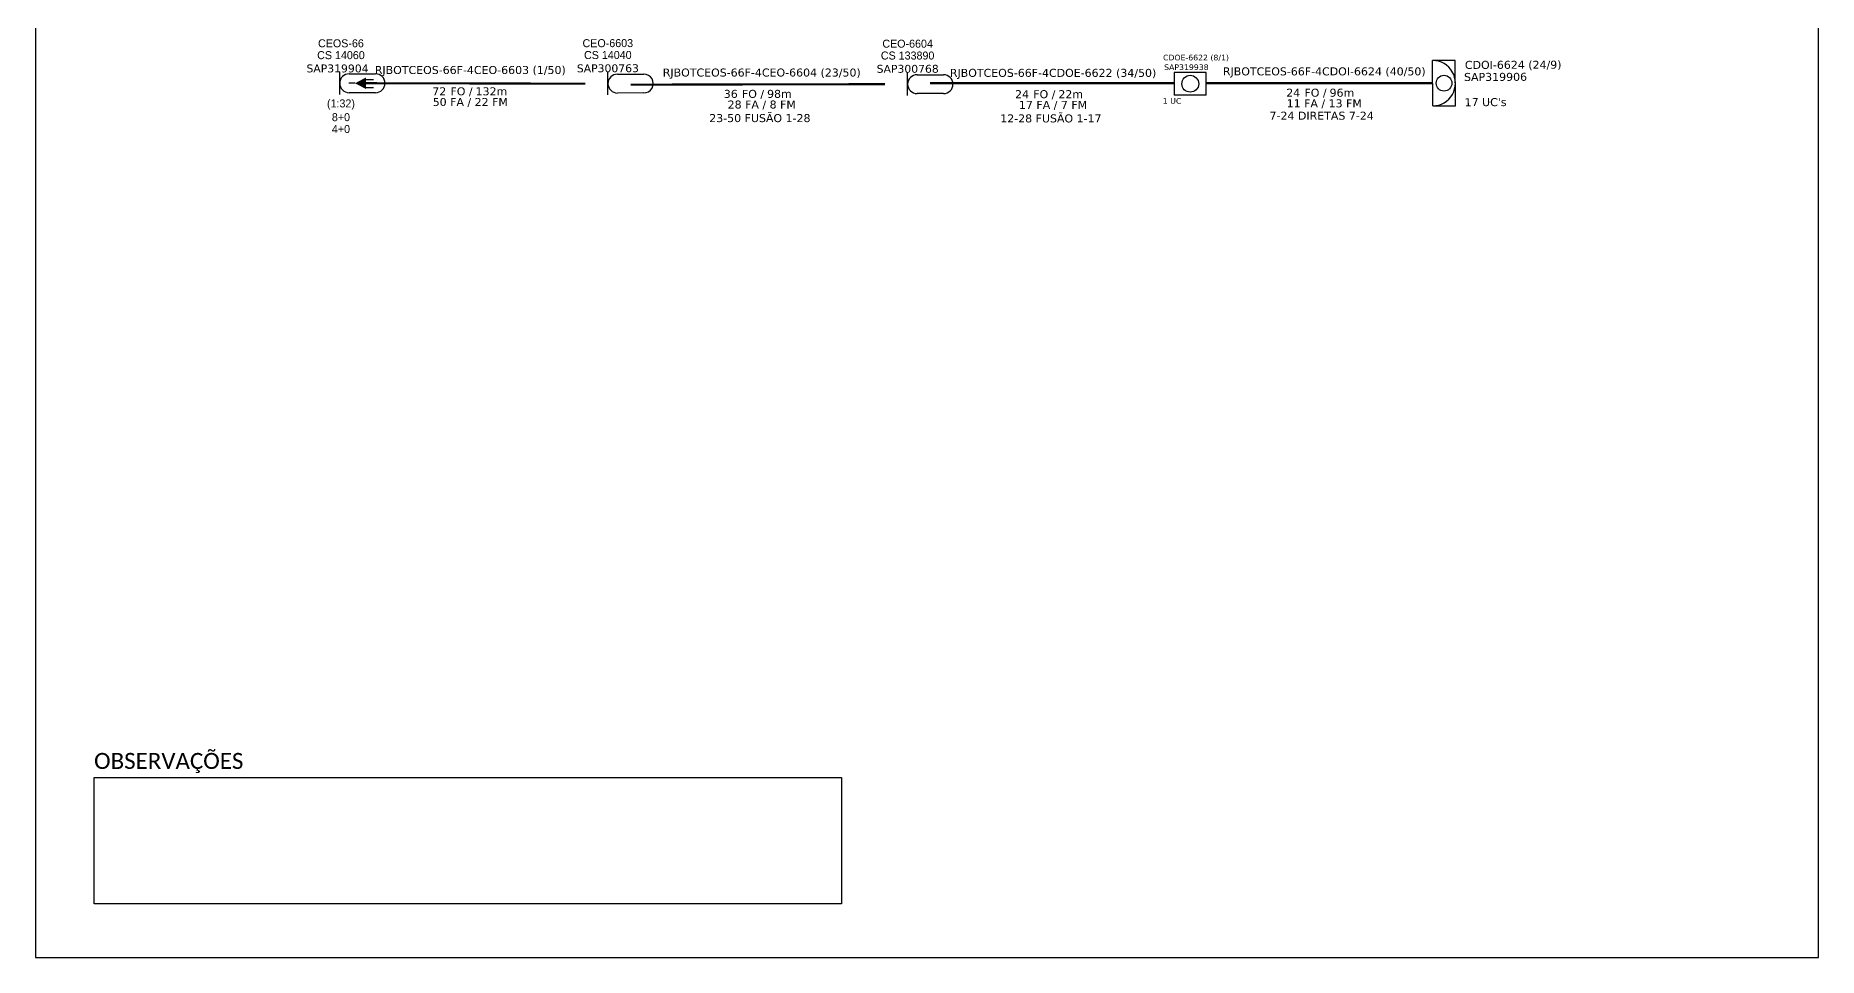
# Model space of a CAD drawing. Header units: inches. Extents: x 2255 to 2589, y -13081 to -12620.
# Drawn here: x 2254.9 to 2589, y -13081.3 to -12908.5 of the extents above; entities that cross this region are included whole.
import ezdxf
from ezdxf.enums import TextEntityAlignment as Align

# ---------------------------------------------------------------- set-up
doc = ezdxf.new("R2010")
doc.units = ezdxf.units.IN
doc.header["$MEASUREMENT"] = 0
for name, color, linetype in [('CD a instalar', 1, 'Continuous'), ('CDOE', 1, 'Continuous'), ('CDOI_PROJ', 1, 'Continuous'), ('CEO', 1, 'Continuous'), ('CEOS', 1, 'Continuous')]:
    doc.layers.add(name, color=color, linetype=linetype)
doc.layers.add('Texto_Cabos', color=1, linetype='Continuous', lineweight=20)
doc.styles.add('siredit', font='verdana.ttf')
doc.styles.add('Style-font000', font='font000.shx')
doc.styles.add('WMF-Calibri0', font='calibri.ttf')
doc.linetypes.add('FENCELINE1', pattern='A,0.25,-0.1,[133,ltypeshp.shx,S=0.1,R=0,X=-0.1,Y=0],-0.1,1', length=1.45)

# ---------------------------------------------------------------- blocks, each defined once
blk = doc.blocks.new('ceos')
at = {"layer": 'CEOS'}
for p, q in [((1.77, 1.77), (6.73, 1.77)), ((6.73, -1.77), (1.77, -1.77))]:
    blk.add_line(p, q, dxfattribs=at)
for points in [[(0, -2.13), (0, 2.13)], [(2.88, 0), (1.69, 0)], [(4.84, 0.7), (6.34, 0.7)], [(4.84, -0.77), (6.34, -0.77)]]:
    blk.add_lwpolyline(points, dxfattribs=at)
blk.add_lwpolyline([(2.88, 0, 0, 2.18, 0), (4.93, 0, 2.18, 2.18, 0)], format="xyseb", dxfattribs=at)
for centre, start, end in [((1.77, 0), 90, 270), ((6.73, 0), 270, 90)]:
    blk.add_arc(centre, 1.77, start, end, dxfattribs=at)
for tag, height, style, p in [('NOME?', 1.5, 'Style-font000', (4.25, 7.59)), ('LOCAL?', 1.5, 'Style-font000', (4.25, 5.37)), ('TIPO?', 1.48, 'siredit', (4.25, 2.88))]:
    blk.add_attdef(tag, text='', height=height, dxfattribs=dict(at, style=style)).set_placement(p, align=Align.MIDDLE_CENTER)
at = {"layer": 'CEOS', "style": 'siredit', "flags": 1}
for tag, height, p in [('ID', 0.887, (4.25, 9.07)), ('COORX', 0.739, (4.25, -1.77)), ('COORY', 0.739, (4.25, -1.77))]:
    blk.add_attdef(tag, text='', height=height, dxfattribs=at).set_placement(p, align=Align.MIDDLE_CENTER)
at = {"layer": 'CEOS', "style": 'Style-font000'}
for tag, p in [('RACIO_SPLITAGEM', (4.25, -2.94)), ('FIBRAS_FUSIONADAS', (4.25, -5.51)), ('FIBRAS_RESERVA', (4.25, -7.73))]:
    blk.add_attdef(tag, text='', height=1.5, dxfattribs=at).set_placement(p, align=Align.TOP_CENTER)
blk = doc.blocks.new('ceo')
at = {"layer": 'CEO'}
for p, q in [((1.77, 1.77), (6.73, 1.77)), ((6.73, -1.77), (1.77, -1.77))]:
    blk.add_line(p, q, dxfattribs=at)
blk.add_lwpolyline([(0, -2.13), (0, 2.13)], dxfattribs=at)
for centre, start, end in [((1.77, 0), 90, 270), ((6.73, 0), 270, 90)]:
    blk.add_arc(centre, 1.77, start, end, dxfattribs=at)
for tag, height, style, p in [('NOME?', 1.5, 'Style-font000', (4.25, 7.59)), ('LOCAL?', 1.5, 'Style-font000', (4.25, 5.37)), ('TIPO?', 1.48, 'siredit', (4.25, 2.88))]:
    blk.add_attdef(tag, text='', height=height, dxfattribs=dict(at, style=style)).set_placement(p, align=Align.MIDDLE_CENTER)
at = {"layer": 'CEO', "style": 'siredit', "flags": 1}
for tag, height, p in [('ID', 0.887, (4.25, 9.07)), ('COORX', 0.739, (4.25, -1.77)), ('COORY', 0.739, (4.25, -1.77))]:
    blk.add_attdef(tag, text='', height=height, dxfattribs=at).set_placement(p, align=Align.MIDDLE_CENTER)
at = {"layer": 'CEO', "style": 'Style-font000'}
blk.add_attdef('FIBRAS_RESERVA', text='', height=1.5, dxfattribs=at).set_placement((4.25, -2.94), align=Align.TOP_CENTER)
blk = doc.blocks.new('CDOE')
at = {"layer": 'CDOE'}
for p, q in [((1.42, 1.01), (-1.42, 1.01)), ((-1.42, 1.01), (-1.42, -1.01)), ((1.42, -1.01), (1.42, 1.01)), ((1.42, -1.01), (-1.42, -1.01))]:
    blk.add_line(p, q, dxfattribs=at)
blk.add_circle((0, 0), 0.749, dxfattribs=at)
at = {"layer": 'CDOE', "flags": 1}
for tag, height, style, p in [('ID', 0.502, 'siredit', (-0.81, 3.88)), ('FIBRAS_FUSIONADAS', 0.502, 'Style-font000', (-0.72, 3.08)), ('FIBRAS_RESERVA', 0.502, 'Style-font000', (-0.72, 2.25)), ('COORX', 0.335, 'siredit', (-0.71, 0)), ('COORY', 0.335, 'siredit', (-0.71, 0)), ('SPLITER_32_1', 0.435, 'siredit', (8.48, 0.9)), ('SPLITER_32_2', 0.435, 'siredit', (8.48, 0.23)), ('NºRAISER', 0.335, 'siredit', (1.72, -0.44)), ('NºPP', 0.335, 'siredit', (1.72, -1.11)), ('SPLITER_32_3', 0.435, 'siredit', (8.48, -0.44)), ('SPLITER_32_4', 0.435, 'siredit', (8.48, -1.04)), ('SPLITER_RESERVA_1', 0.435, 'siredit', (8.48, -1.77)), ('SPLITER_4/8_1', 0.335, 'siredit', (1.72, -1.78)), ('SPLITER_4/8_3', 0.335, 'siredit', (1.72, -2.45)), ('SPLITER_4/8_2', 0.335, 'siredit', (4.39, -1.78)), ('SPLITER_4/8_4', 0.335, 'siredit', (4.39, -2.45))]:
    blk.add_attdef(tag, text='', height=height, dxfattribs=dict(at, style=style)).set_placement(p, align=Align.MIDDLE_LEFT)
at = {"layer": 'CDOE', "style": 'siredit'}
for tag, p in [('CDO', (-1.4, 1.59)), ('TIPO_CDO', (1.72, 0.23)), ('Nº_UCS', (-1.47, -1.47))]:
    blk.add_attdef(tag, text='', height=0.502, dxfattribs=at).set_placement(p, align=Align.MIDDLE_LEFT)
blk = doc.blocks.new('Attributo_cabos')
at = {"layer": 'Texto_Cabos', "style": 'siredit'}
blk.add_text('FO /', height=1.5, dxfattribs=at).set_placement((0.44, -2), align=Align.MIDDLE_RIGHT)
at = {"layer": 'Texto_Cabos', "style": 'siredit', "flags": 1}
for tag, height, p in [('ID', 1.5, (0, 16)), ('S/CORTE_R_PRIMARIA', 1.5, (0, 14)), ('COORX', 1, (0, 0)), ('COORY', 1, (0, 0)), ('T_CABOS', 1.5, (0, -4))]:
    blk.add_attdef(tag, text='', height=height, dxfattribs=at).set_placement(p, align=Align.MIDDLE_CENTER)
at = {"layer": 'Texto_Cabos', "style": 'siredit'}
for tag, p in [('N_CABOS_R_PRIMARIA', (0, 12)), ('FUSÃO_R_PRIMARIA', (0, 10)), ('N_CABOS', (0, 4)), ('FUSÃO', (0.61, -6.63)), ('FA/FM', (0.51, -4.99))]:
    blk.add_attdef(tag, text='', height=1.5, dxfattribs=at).set_placement(p, align=Align.MIDDLE_CENTER)
blk.add_attdef('S/CORTE', text='', height=1.5, dxfattribs=at).set_placement((0, 8), align=Align.CENTER)
blk.add_attdef('FIBRAS', text='', height=1.5, dxfattribs=at).set_placement((-4.5, -2), align=Align.MIDDLE_RIGHT)
blk.add_attdef('METROS', text='', height=1.5, dxfattribs=at).set_placement((1, -2), align=Align.MIDDLE_LEFT)
blk = doc.blocks.new('CDOI_PROJ')
at = {"layer": 'CDOI_PROJ', "color": 253}
for p, q in [((4.25, 4.25), (0, 4.25)), ((4.25, -4.25), (4.25, 4.25)), ((0, -4.25), (4.25, -4.25))]:
    blk.add_line(p, q, dxfattribs=at)
blk.add_lwpolyline([(0, -4.25), (0, 4.25)], dxfattribs=at)
blk.add_circle((2.12, 0), 1.47, dxfattribs=at)
blk.add_arc((0, 0), 4.25, 269.9724, 89.9724, dxfattribs=at)
at = {"layer": 'CDOI_PROJ', "color": 253, "flags": 1}
for tag, height, style, p in [('ID', 1.5, 'siredit', (0.01, 13.99)), ('FIBRAS_FUSIONADAS', 1.5, 'Style-font000', (0, 9.49)), ('FIBRAS_RESERVA', 1.5, 'Style-font000', (0, 6.99)), ('COORY', 1, 'siredit', (0, 0)), ('COORX', 1, 'siredit', (0, 0))]:
    blk.add_attdef(tag, text='', height=height, rotation=359.9724, dxfattribs=dict(at, style=style)).set_placement(p, align=Align.MIDDLE_LEFT)
at = {"layer": 'CDOI_PROJ', "color": 253, "style": 'siredit'}
for tag, height, p in [('Nº_UCs', 1.5, (0.01, 11.99)), ('CDO', 1.5, (7.25, 3.58)), ('SPLITER_32_1', 1.3, (27.46, 3.57)), ('TIPO_CDO', 1.5, (7.25, 1.58)), ('NºRAISER', 1, (7.25, -0.42)), ('SPLITER_32_2', 1.3, (27.46, 1.57)), ('SPLITER_32_3', 1.3, (27.46, -0.43)), ('NºPP', 1, (7.25, -2.42)), ('SPLITER_4/8_1', 1.3, (27.46, -2.43)), ('SPLITER_32_4', 1, (7.25, -4.42)), ('SPLITER_4/8_2', 1.3, (27.46, -4.43)), ('SPLITER_4/8_3', 1.3, (27.46, -6.43)), ('SPLITER_4/8_4', 1.3, (27.46, -8.43))]:
    blk.add_attdef(tag, text='', height=height, rotation=359.9724, dxfattribs=at).set_placement(p, align=Align.MIDDLE_LEFT)

msp = doc.modelspace()

# ---------------------------------------------------------------- linework, layer by layer
msp.add_lwpolyline([(2254.87, -12619.62), (2254.87, -13081.3), (2589, -13081.3), (2589, -12619.62)], close=True)
at = {"color": 0}
msp.add_lwpolyline([(2265.84, -13047.59), (2405.91, -13047.59), (2405.91, -13071.29), (2265.84, -13071.29)], close=True, dxfattribs=at)
at = {"layer": 'CD a instalar', "linetype": 'Continuous', "const_width": 0.4}
for points in [[(2316.37, -12917.39), (2316.37, -12917.39), (2357.88, -12917.48)], [(2422.48, -12917.39), (2468.28, -12917.39)], [(2474.28, -12917.39), (2474.28, -12917.39), (2516.72, -12917.39)], [(2366.37, -12917.66), (2414.05, -12917.57)]]:
    msp.add_lwpolyline(points, dxfattribs=at)

# ---------------------------------------------------------------- block references
at = {"layer": 'CD a instalar', "linetype": 'Continuous'}
ref = msp.add_blockref('Attributo_cabos', (2336.33, -12916.91), dxfattribs=at)
ref.add_attrib('N_CABOS', 'RJBOTCEOS-66F-4CEO-6603 (1/50)', dxfattribs={"layer": 'Texto_Cabos', "height": 1.5, "style": 'siredit'}).set_placement((2336.33, -12914.91), align=Align.MIDDLE_CENTER)
ref.add_attrib('FA/FM', '50 FA / 22 FM', dxfattribs={"layer": 'Texto_Cabos', "height": 1.5, "style": 'siredit'}).set_placement((2336.33, -12920.91), align=Align.MIDDLE_CENTER)
ref.add_attrib('FIBRAS', '72', dxfattribs={"layer": 'Texto_Cabos', "height": 1.5, "style": 'siredit'}).set_placement((2331.83, -12918.91), align=Align.MIDDLE_RIGHT)
ref.add_attrib('METROS', '132m', dxfattribs={"layer": 'Texto_Cabos', "height": 1.5, "style": 'siredit'}).set_placement((2337.33, -12918.91), align=Align.MIDDLE_LEFT)
ref = msp.add_blockref('Attributo_cabos', (2390.96, -12917.39), dxfattribs=at)
ref.add_attrib('N_CABOS', 'RJBOTCEOS-66F-4CEO-6604 (23/50)', dxfattribs={"layer": 'Texto_Cabos', "height": 1.5, "style": 'siredit'}).set_placement((2390.96, -12915.39), align=Align.MIDDLE_CENTER)
ref.add_attrib('FUSÃO_001', '23-50 FUSÃO 1-28', (2381.12, -12924.68), dxfattribs={"layer": 'Texto_Cabos', "height": 1.5, "style": 'siredit'})
ref.add_attrib('FA/FM', '28 FA / 8 FM', dxfattribs={"layer": 'Texto_Cabos', "height": 1.5, "style": 'siredit'}).set_placement((2390.96, -12921.39), align=Align.MIDDLE_CENTER)
ref.add_attrib('FIBRAS', '36', dxfattribs={"layer": 'Texto_Cabos', "height": 1.5, "style": 'siredit'}).set_placement((2386.46, -12919.39), align=Align.MIDDLE_RIGHT)
ref.add_attrib('METROS', '98m', dxfattribs={"layer": 'Texto_Cabos', "height": 1.5, "style": 'siredit'}).set_placement((2391.96, -12919.39), align=Align.MIDDLE_LEFT)
ref = msp.add_blockref('Attributo_cabos', (2445.56, -12917.45), dxfattribs=at)
ref.add_attrib('N_CABOS', 'RJBOTCEOS-66F-4CDOE-6622 (34/50)', dxfattribs={"layer": 'Texto_Cabos', "height": 1.5, "style": 'siredit'}).set_placement((2445.56, -12915.45), align=Align.MIDDLE_CENTER)
ref.add_attrib('FUSÃO_001', '12-28 FUSÃO 1-17', (2435.66, -12924.74), dxfattribs={"layer": 'Texto_Cabos', "height": 1.5, "style": 'siredit'})
ref.add_attrib('FA/FM', '17 FA / 7 FM', dxfattribs={"layer": 'Texto_Cabos', "height": 1.5, "style": 'siredit'}).set_placement((2445.56, -12921.45), align=Align.MIDDLE_CENTER)
ref.add_attrib('FIBRAS', '24', dxfattribs={"layer": 'Texto_Cabos', "height": 1.5, "style": 'siredit'}).set_placement((2441.06, -12919.45), align=Align.MIDDLE_RIGHT)
ref.add_attrib('METROS', '22m', dxfattribs={"layer": 'Texto_Cabos', "height": 1.5, "style": 'siredit'}).set_placement((2446.56, -12919.45), align=Align.MIDDLE_LEFT)
ref = msp.add_blockref('Attributo_cabos', (2496.39, -12917.17), dxfattribs=at)
ref.add_attrib('N_CABOS', 'RJBOTCEOS-66F-4CDOI-6624 (40/50)', dxfattribs={"layer": 'Texto_Cabos', "height": 1.5, "style": 'siredit'}).set_placement((2496.39, -12915.17), align=Align.MIDDLE_CENTER)
ref.add_attrib('FUSÃO_001', '7-24 DIRETAS 7-24', (2486.13, -12924.23), dxfattribs={"layer": 'Texto_Cabos', "height": 1.5, "style": 'siredit'})
ref.add_attrib('FA/FM', '11 FA / 13 FM', dxfattribs={"layer": 'Texto_Cabos', "height": 1.5, "style": 'siredit'}).set_placement((2496.39, -12921.17), align=Align.MIDDLE_CENTER)
ref.add_attrib('FIBRAS', '24', dxfattribs={"layer": 'Texto_Cabos', "height": 1.5, "style": 'siredit'}).set_placement((2491.89, -12919.17), align=Align.MIDDLE_RIGHT)
ref.add_attrib('METROS', '96m', dxfattribs={"layer": 'Texto_Cabos', "height": 1.5, "style": 'siredit'}).set_placement((2497.39, -12919.17), align=Align.MIDDLE_LEFT)
at = {"layer": 'CDOE', "linetype": 'Continuous'}
ref = msp.add_blockref('CDOE', (2471.28, -12917.49), dxfattribs=dict(at, xscale=2.109342560987147, yscale=2.109342560987147, zscale=2.109342560987147))
ref.add_attrib('Nº_UCS', '1 UC', dxfattribs={"height": 1.059, "rotation": 360, "style": 'siredit'}).set_placement((2466.14, -12920.72), align=Align.MIDDLE_LEFT)
ref.add_attrib('CDO', 'CDOE-6622 (8/1)', dxfattribs={"height": 1.0588, "rotation": 360, "style": 'siredit'}).set_placement((2466.18, -12912.58), align=Align.MIDDLE_LEFT)
ref.add_attrib('TIPO_CDO', 'SAP319938', dxfattribs={"height": 1.059, "style": 'siredit'}).set_placement((2466.38, -12914.39), align=Align.MIDDLE_LEFT)
ref = msp.add_blockref('CDOI_PROJ', (2516.72, -12917.39), dxfattribs=dict(at, rotation=0.1779566812949769))
ref.add_attrib('TIPO_CDO', 'SAP319906', dxfattribs={"layer": 'CDOI_PROJ', "color": 253, "height": 1.5, "rotation": 0.1504, "style": 'siredit'}).set_placement((2522.59, -12916.22), align=Align.MIDDLE_LEFT)
ref.add_attrib('CDO', 'CDOI-6624 (24/9)', dxfattribs={"layer": 'CDOI_PROJ', "color": 253, "height": 1.5, "rotation": 0.1504, "style": 'siredit'}).set_placement((2522.75, -12913.96), align=Align.MIDDLE_LEFT)
ref.add_attrib('Nº_UCs', "17 UC's", dxfattribs={"layer": 'CDOI_PROJ', "color": 253, "height": 1.5, "rotation": 0.1504, "style": 'siredit'}).set_placement((2522.7, -12920.95), align=Align.MIDDLE_LEFT)
at = {"layer": 'CEO', "linetype": 'FENCELINE1'}
ref = msp.add_blockref('ceo', (2362.13, -12917.47), dxfattribs=dict(at, rotation=0.1392506197728593))
ref.add_attrib('NOME?', 'CEO-6603', dxfattribs={"height": 1.499, "rotation": 0.1393, "style": 'Style-font000'}).set_placement((2362.11, -12909.88), align=Align.MIDDLE_CENTER)
ref.add_attrib('LOCAL?', 'CS 14040', dxfattribs={"height": 1.499, "rotation": 0.1393, "style": 'Style-font000'}).set_placement((2362.11, -12912.1), align=Align.MIDDLE_CENTER)
ref.add_attrib('TIPO?', 'SAP300763', dxfattribs={"height": 1.478, "rotation": 0.1393, "style": 'siredit'}).set_placement((2362.12, -12914.59), align=Align.MIDDLE_CENTER)
ref = msp.add_blockref('ceo', (2418.3, -12917.57), dxfattribs=at)
ref.add_attrib('NOME?', 'CEO-6604', dxfattribs={"height": 1.499, "rotation": 0, "style": 'Style-font000'}).set_placement((2418.3, -12909.98), align=Align.MIDDLE_CENTER)
ref.add_attrib('LOCAL?', 'CS 133890', dxfattribs={"height": 1.499, "rotation": 0, "style": 'Style-font000'}).set_placement((2418.3, -12912.2), align=Align.MIDDLE_CENTER)
ref.add_attrib('TIPO?', 'SAP300768', dxfattribs={"height": 1.478, "rotation": 0, "style": 'siredit'}).set_placement((2418.32, -12914.69), align=Align.MIDDLE_CENTER)
at = {"layer": 'CEOS'}
ref = msp.add_blockref('ceos', (2311.86, -12917.4), dxfattribs=at)
ref.add_attrib('NOME?', 'CEOS-66', dxfattribs={"height": 1.499, "style": 'Style-font000'}).set_placement((2312.09, -12909.91), align=Align.MIDDLE_CENTER)
ref.add_attrib('LOCAL?', 'CS 14060', dxfattribs={"height": 1.499, "style": 'Style-font000'}).set_placement((2312.09, -12912.13), align=Align.MIDDLE_CENTER)
ref.add_attrib('TIPO?', 'SAP319904  ', dxfattribs={"height": 1.4783, "style": 'siredit'}).set_placement((2312.09, -12914.62), align=Align.MIDDLE_CENTER)
ref.add_attrib('RACIO_SPLITAGEM', '(1:32)', dxfattribs={"height": 1.499, "style": 'Style-font000'}).set_placement((2312.09, -12920.43), align=Align.TOP_CENTER)
ref.add_attrib('FIBRAS_FUSIONADAS', '8+0', dxfattribs={"height": 1.499, "style": 'Style-font000'}).set_placement((2312.09, -12923.01), align=Align.TOP_CENTER)
ref.add_attrib('FIBRAS_RESERVA', '4+0', dxfattribs={"height": 1.499, "style": 'Style-font000'}).set_placement((2312.09, -12925.23), align=Align.TOP_CENTER)

# ---------------------------------------------------------------- texts
at = {"style": 'WMF-Calibri0'}
msp.add_text('OBSERVAÇÕES', height=3, dxfattribs=at).set_placement((2265.82, -13045.97))

doc.saveas('drawing.dxf')
